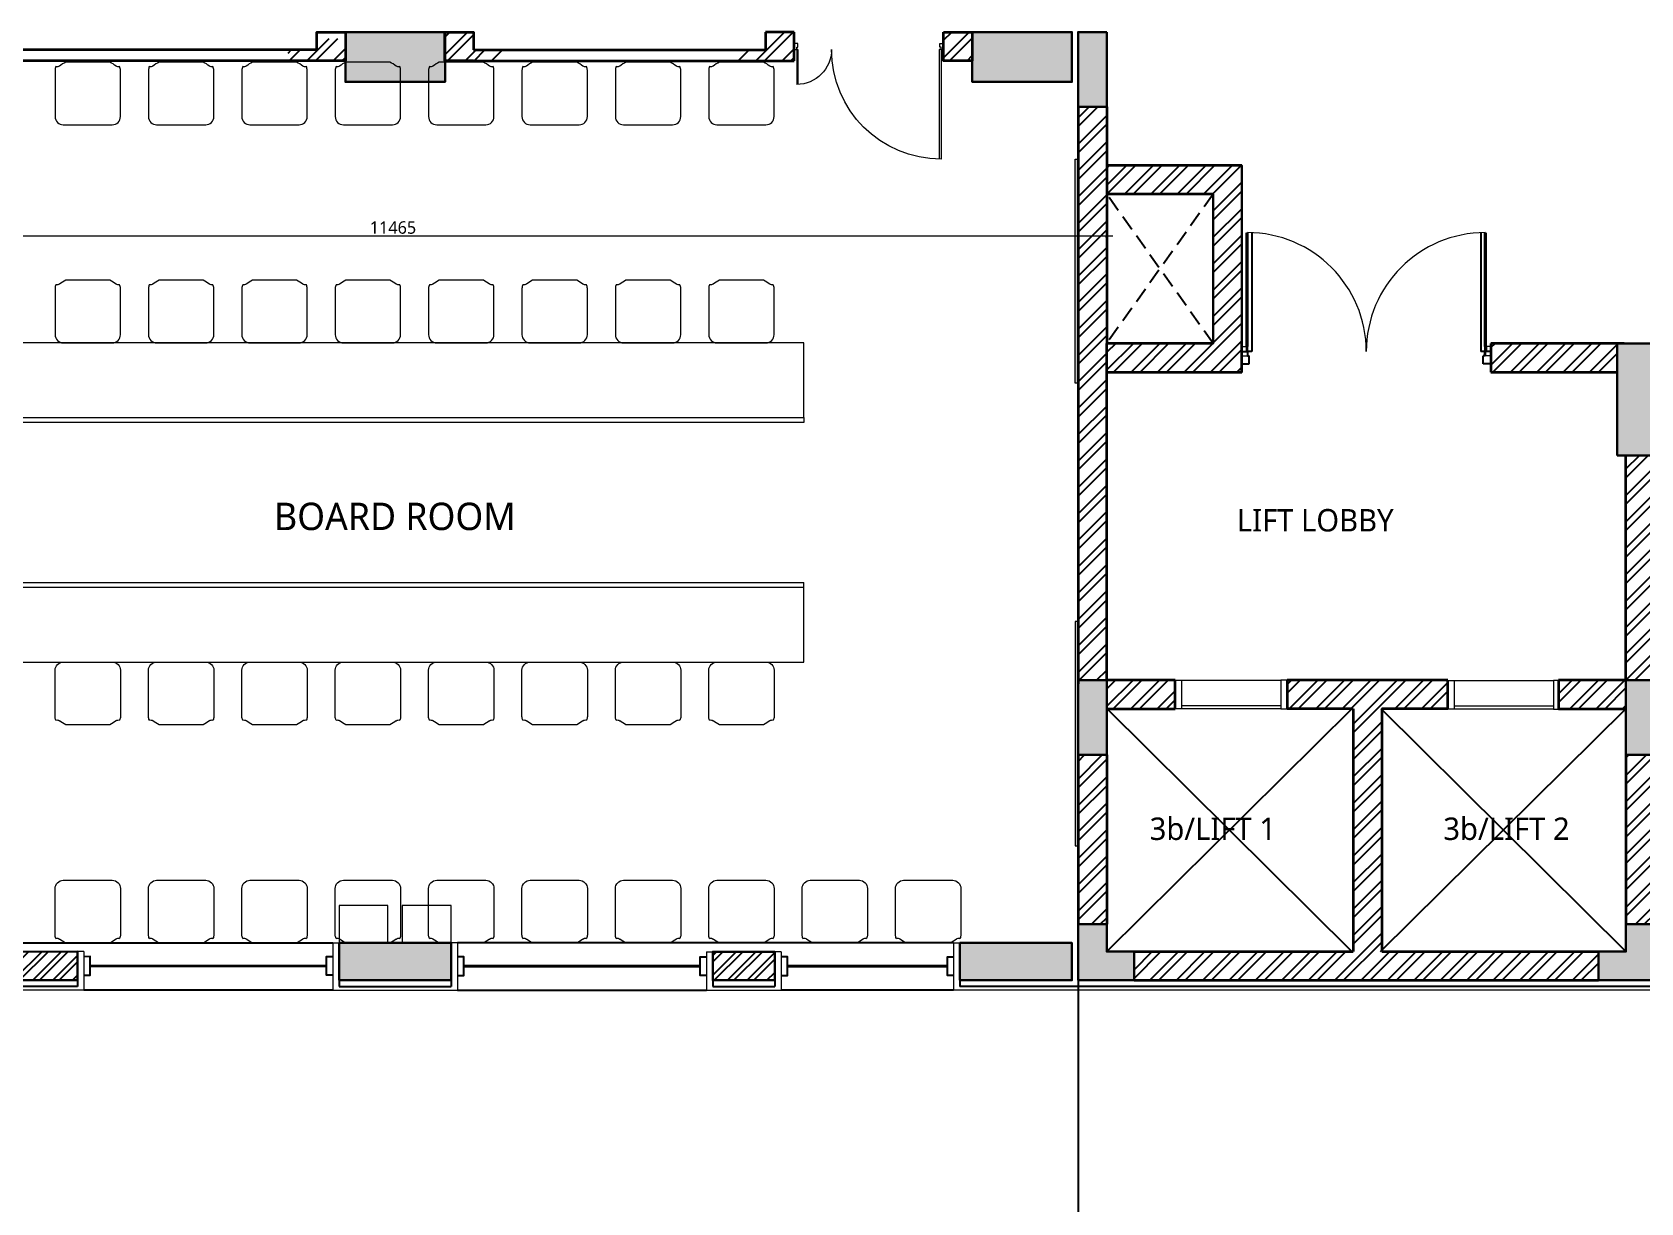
# Model space of a CAD drawing. Header units: millimetres. Extents: x 897770 to 1185420, y -692043 to -233237.
# Drawn here: x 919102 to 932023, y -667624 to -658221 of the extents above; entities that cross this region are included whole.
import ezdxf

# ---------------------------------------------------------------- set-up
doc = ezdxf.new("R2010")
doc.units = ezdxf.units.MM
doc.header["$MEASUREMENT"] = 0
doc.header["$PDMODE"] = 67
doc.linetypes.add('HIDDEN', pattern=[0.375, 0.25, -0.125])
doc.layers.get('Defpoints').update_dxf_attribs({"color": 6})
for name, color, linetype in [('A-Anno Tags', 6, 'Continuous'), ('A-Wall Patt', 8, 'Continuous'), ('A-Window', 4, 'Continuous'), ('S-Conc Patt', 9, 'Continuous')]:
    doc.layers.add(name, color=color, linetype=linetype)
for name, color, linetype, lineweight in [('A-Detail Lines', 8, 'Continuous', 25), ('A-Door', 4, 'Continuous', 9), ('A-Wall Sec', 1, 'Continuous', 30), ('A-WIN', 5, 'Continuous', 25), ('ele l', 6, 'Continuous', 15), ('Fire pipe', 80, 'Continuous', 15), ('I-Furniture', 34, 'Continuous', 13), ('P-SANR-FIXT', 6, 'Continuous', 9), ('S-Concrete', 40, 'Continuous', 30), ('ST CLADDING PLAN', 6, 'Continuous', 9), ('text', 7, 'Continuous', 5)]:
    doc.layers.add(name, color=color, linetype=linetype, lineweight=lineweight)
doc.styles.get("Standard").update_dxf_attribs({"font": 'trebuc.ttf'})
doc.dimstyles.new('IIITD_WD_M @ 50', dxfattribs={"dimscale": 50, "dimtxt": 2, "dimasz": 0.5, "dimexe": 0.5, "dimexo": 0.25, "dimgap": 0.3, "dimtad": 1, "dimdec": 0, "dimrnd": 1, "dimzin": 0, "dimdsep": 46, "dimtxsty": 'Standard', "dimblk": 'ARCHTICK', "dimcen": 0.2, "dimdle": 1, "dimclrd": 8, "dimclre": 9, "dimadec": 0, "dimazin": 0, "dimtfac": 1, "dimtdec": 0, "dimtofl": 0, "dimtmove": 0, "dimatfit": 0, "dimfxl": 1, "dimtolj": 1, "dimtzin": 0, "dimlwd": -1, "dimlwe": -1, "dimarcsym": 0})
pattern_1 = [(45, (686743.83, -466493.58), (-106.06602, 106.06602), []), (45, (686814.54, -466493.58), (-106.06602, 106.06602), [])]
pattern_2 = [(45, (1e-07, -298425.88), (-106.066017, 106.066017), []), (45, (70.71, -298425.88), (-106.066017, 106.066017), [])]
pattern_3 = [(45, (1e-07, -149225.38), (-106.066017, 106.066017), []), (45, (70.71, -149225.38), (-106.066017, 106.066017), [])]
pattern_4 = [(45, (1e-07, -8072.94), (-106.066017, 106.066017), []), (45, (70.71, -8072.94), (-106.066017, 106.066017), [])]

# ---------------------------------------------------------------- blocks, each defined once
blk = doc.blocks.new('Lift Door')
at = {"layer": 'A-Door'}
for p, q in [((-15830, -5817), (-15830, -6617)), ((-15625, -6617), (-15625, -5817)), ((-15600, -6617), (-15600, -5817))]:
    blk.add_line(p, q, dxfattribs=at)
for points in [[(-15830, -5767), (-15830, -5817), (-15600, -5817), (-15600, -5767)], [(-15830, -6667), (-15830, -6617), (-15600, -6617), (-15600, -6667)]]:
    blk.add_lwpolyline(points, dxfattribs=at)
blk = doc.blocks.new('Double Shutter-Double Panel - 2000 x 2100 mm-40-03_ff')
at = {"layer": 'A-Anno Tags'}
for p, q in [((-955, 50), (-955, 1005)), ((-920, 1005), (-920, 50)), ((920, 1005), (920, 50)), ((955, 50), (955, 1005)), ((-1000, 50), (-955, 50)), ((-1000, 50), (-1000, -50)), ((-920, 50), (-955, 50)), ((-955, 50), (-955, 15)), ((-955, 15), (-940, 15)), ((-940, -50), (-940, 15)), ((955, 50), (920, 50)), ((955, 15), (940, 15)), ((940, -50), (940, 15)), ((955, 50), (955, 15)), ((1000, 50), (955, 50)), ((1000, 50), (1000, -50)), ((-1000, -50), (-940, -50)), ((1000, -50), (940, -50))]:
    blk.add_line(p, q, dxfattribs=at)
at = {"layer": 'A-Door'}
for centre, start, end in [((-955, 50), 0, 90), ((955, 50), 90, 180)]:
    blk.add_arc(centre, 955, start, end, dxfattribs=at)
blk = doc.blocks.new('ERTGWERTGWERGT')
at = {"layer": 'A-Wall Patt'}
h = blk.add_hatch(dxfattribs=at)
h.set_pattern_fill('ANSI32', color=256, scale=300, angle=345, style=0)
h.paths.add_polyline_path([(943546, -369550), (943605, -369328), (944088, -369457), (944029, -369679)])
at = {"layer": 'A-Detail Lines'}
for p, q in [((943546, -369550, 0), (943533, -369598, 0)), ((944016, -369727, 0), (943533, -369598, 0)), ((944029, -369679, 0), (944016, -369727, 0))]:
    blk.add_line(p, q, dxfattribs=at)
at = {"layer": 'A-Wall Sec', "elevation": 0}
blk.add_lwpolyline([(943605, -369328), (943546, -369550), (944029, -369679), (944088, -369457)], close=True, dxfattribs=at)
blk.add_lwpolyline([(943605, -369328), (943546, -369550), (944029, -369679), (944088, -369457)], close=True, dxfattribs=at)
at = {"layer": 'A-WIN', "color": 2, "lineweight": 40}
blk.add_line((945990, -370086, 0), (944155, -369594, 0), dxfattribs=at)
at = {"layer": 'A-WIN', "color": 2, "lineweight": 40, "elevation": 0}
blk.add_lwpolyline([(941644, -368921), (943479, -369413)], dxfattribs=at)
blk.add_lwpolyline([(941644, -368921), (943479, -369413)], dxfattribs=at)
at = {"layer": 'A-Window'}
for p, q in [((941643, -368729, 0), (946087, -369920, 0)), ((945988, -370287, 0), (944056, -369769, 0))]:
    blk.add_line(p, q, dxfattribs=at)
at = {"layer": 'A-Window', "elevation": 0}
for points in [[(941576, -368980), (941624, -368993), (941663, -368849), (941615, -368836)], [(941545, -369096), (943477, -369614)], [(943508, -369498), (943460, -369485), (943499, -369340), (943547, -369353)], [(944088, -369653), (944136, -369666), (944175, -369521), (944126, -369509)], [(946019, -370171), (945971, -370158), (946010, -370013), (946058, -370026)]]:
    blk.add_lwpolyline(points, dxfattribs=at)
at = {"layer": 'ST CLADDING PLAN'}
for p, q in [((941643, -368729, 0), (941545, -369096, 0)), ((941643, -368729, 0), (941595, -368716, 0)), ((943557, -369315, 0), (943477, -369614, 0)), ((943557, -369315, 0), (943605, -369328, 0)), ((944137, -369470, 0), (944056, -369769, 0)), ((944137, -369470, 0), (944088, -369457, 0)), ((944056, -369769, 0), (943477, -369614, 0)), ((946087, -369920, 0), (945988, -370287, 0)), ((946087, -369920, 0), (946135, -369933, 0))]:
    blk.add_line(p, q, dxfattribs=at)
blk = doc.blocks.new('ERGEGEWRGREG')
at = {"layer": 'A-Wall Patt'}
h = blk.add_hatch(dxfattribs=at)
h.set_pattern_fill('ANSI32', color=256, scale=300, style=0)
h.set_pattern_definition([(45.000013, (-88074.36, -254660.84), (-79.549531, 79.549495), []), (45.000013, (-88021.32, -254660.84), (-79.549531, 79.549495), [])])
h.paths.add_polyline_path([(925068, -367411), (925068, -367181), (924568, -367181), (924568, -367411)])
at = {"layer": 'A-Detail Lines'}
for p, q in [((924568, -367411, 0), (924568, -367461, 0)), ((925068, -367411, 0), (925068, -367461, 0)), ((924568, -367461, 0), (925068, -367461, 0))]:
    blk.add_line(p, q, dxfattribs=at)
at = {"layer": 'A-Wall Sec', "elevation": 0}
blk.add_lwpolyline([(925068, -367181), (925068, -367411), (924568, -367411), (924568, -367181)], close=True, dxfattribs=at)
blk.add_lwpolyline([(925068, -367181), (925068, -367411), (924568, -367411), (924568, -367181)], close=True, dxfattribs=at)
at = {"layer": 'A-WIN', "color": 2, "lineweight": 40}
blk.add_line((922568, -367296), (924468, -367296, 0), dxfattribs=at)
at = {"layer": 'A-WIN', "color": 2, "lineweight": 40, "elevation": 0}
blk.add_lwpolyline([(926453, -367296), (925168, -367296)], dxfattribs=at)
blk.add_lwpolyline([(926453, -367296), (925168, -367296)], dxfattribs=at)
at = {"layer": 'A-Window'}
for p, q in [((926503, -367111, 0), (922518, -367111)), ((922518, -367491, 0), (924518, -367491, 0))]:
    blk.add_line(p, q, dxfattribs=at)
at = {"layer": 'A-Window', "elevation": 0}
for points in [[(922518, -367371), (922568, -367371), (922568, -367221), (922518, -367221)], [(924518, -367371), (924468, -367371), (924468, -367221), (924518, -367221)], [(925118, -367371), (925168, -367371), (925168, -367221), (925118, -367221)], [(926503, -367371), (926453, -367371), (926453, -367221), (926503, -367221)], [(926503, -367491), (925118, -367491)]]:
    blk.add_lwpolyline(points, dxfattribs=at)
at = {"layer": 'ST CLADDING PLAN'}
for p, q in [((922518, -367111), (922468, -367111)), ((922518, -367111, 0), (922518, -367491, 0)), ((924518, -367181, 0), (924518, -367491, 0)), ((924518, -367181, 0), (924568, -367181, 0)), ((925118, -367181, 0), (925068, -367181, 0)), ((925118, -367181, 0), (925118, -367491, 0)), ((926503, -367111, 0), (926503, -367491, 0)), ((926503, -367111, 0), (926553, -367111, 0)), ((924518, -367491, 0), (925118, -367491, 0))]:
    blk.add_line(p, q, dxfattribs=at)
blk = doc.blocks.new('block lft')
at = {"layer": 'S-Conc Patt'}
for points in [[(820565, -280341), (820565, -280741), (821365, -280741), (821365, -280341)], [(825600, -280341), (825600, -280741), (826400, -280741), (826400, -280341)], [(821415, -287956), (821415, -287656), (820515, -287656), (820515, -287956)], [(826400, -287956), (826400, -287656), (825500, -287656), (825500, -287956)]]:
    blk.add_hatch(color=256, dxfattribs=at).paths.add_polyline_path(points)
at = {"layer": 'S-Concrete'}
for points in [[(820565, -280341), (820565, -280741), (821365, -280741), (821365, -280341)], [(820515, -287656), (820515, -287956), (821415, -287956), (821415, -287656)], [(825500, -287656), (825500, -287956), (826400, -287956), (826400, -287656)]]:
    blk.add_lwpolyline(points, close=True, dxfattribs=at)
at = {"layer": 'S-Concrete', "elevation": 0}
blk.add_lwpolyline([(825600, -280341), (825600, -280741), (826400, -280741), (826400, -280341)], close=True, dxfattribs=at)
blk = doc.blocks.new('t4ww4tw3')
at = {"layer": 'S-Conc Patt'}
for points in [[(777503, -509596), (777733, -509596), (777733, -508996), (777503, -508996)], [(781833, -512396), (782133, -512396), (782133, -511496), (781833, -511496)], [(777503, -514801), (777733, -514801), (777733, -514201), (777503, -514201)], [(781903, -514801), (782133, -514801), (782133, -514201), (781903, -514201)], [(777503, -516611), (777953, -516611), (777953, -516381), (777733, -516381), (777733, -516161), (777503, -516161)], [(782133, -516611), (781683, -516611), (781683, -516381), (781903, -516381), (781903, -516161), (782133, -516161)]]:
    blk.add_hatch(color=256, dxfattribs=at).paths.add_polyline_path(points)
at = {"layer": 'S-Concrete'}
for points in [[(777733, -508996), (777503, -508996), (777503, -509596), (777733, -509596)], [(781833, -512396), (782133, -512396), (782133, -511496), (781833, -511496)], [(777733, -514201), (777503, -514201), (777503, -514801), (777733, -514801)], [(782133, -514201), (781903, -514201), (781903, -514801), (782133, -514801)], [(777503, -516611), (777953, -516611), (777953, -516381), (777733, -516381), (777733, -516161), (777503, -516161)], [(782133, -516611), (781683, -516611), (781683, -516381), (781903, -516381), (781903, -516161), (782133, -516161)]]:
    blk.add_lwpolyline(points, close=True, dxfattribs=at)
at = {"color": 6}
blk.add_blockref('block lft', (-48947, -228655), dxfattribs=at)
blk = doc.blocks.new('EH')
at = {"linetype": 'ByBlock'}
blk.add_lwpolyline([(2546123, 66560, 0.117677), (2546148, 66566, -0.257765), (2546152, 66590, 0.039614), (2546179, 66633), (2546179, 66937, 0.039614), (2546152, 66980, -0.257765), (2546148, 67004, 0.117677), (2546123, 67010), (2545804, 67010, 0.414214), (2545748, 66954), (2545748, 66616, 0.414214), (2545804, 66560)], format="xyb", close=True, dxfattribs=at)
blk = doc.blocks.new('A$C3CEC27A9')
at = {"layer": 'A-Detail Lines', "lineweight": 18}
for centre, radius, start, end in [((-1181, -51), 880, 270, 0), ((-21, -51), 280, 180, 270)]:
    blk.add_arc(centre, radius, start, end, dxfattribs=at)
at = {"layer": 'A-Door', "lineweight": 18}
for p, q in [((-1181, -51), (-1181, -931)), ((-1181, -51), (-1166, -51)), ((-1166, -51), (-1166, -931)), ((-30, -51), (-30, -331)), ((-30, -51), (-21, -51)), ((-21, -51), (-21, -331))]:
    blk.add_line(p, q, dxfattribs=at)
at = {"layer": 'A-Door'}
for points in [[(-1181, -51), (-1181, -31), (-1171, -31), (-1171, -1), (-1201, -1), (-1201, -51), (-1181, -51)], [(-21, -51), (-21, -31), (-31, -31), (-31, -1), (-1, -1), (-1, -51), (-21, -51)]]:
    blk.add_lwpolyline(points, dxfattribs=at)
blk = doc.blocks.new('A$C036A7D3A')
at = {"layer": 'I-Furniture'}
blk.add_hatch(color=160, dxfattribs=at).paths.add_polyline_path([(-18, -1754), (-18, 46), (7, 46), (7, -1754)])
at = {"layer": 'I-Furniture', "elevation": 0}
blk.add_lwpolyline([(-18, -1754), (-18, 46), (7, 46), (7, -1754)], close=True, dxfattribs=at)
blk = doc.blocks.new('_ArchTick')
at = {"color": 0, "linetype": 'ByBlock', "const_width": 0.15}
blk.add_lwpolyline([(-0.5, -0.5), (0.5, 0.5)], dxfattribs=at)
blk = doc.blocks.new('*D1949')
at = {"layer": 'Defpoints', "color": 0, "transparency": 16777216}
for p in [(916268, -659821, 0), (927733, -659821), (927733, -659857)]:
    blk.add_point(p, dxfattribs=at)
at = {"layer": 'P-SANR-FIXT', "color": 9, "transparency": 16777216}
for p, q in [((916268, -659834), (916268, -659882)), ((927733, -659834), (927733, -659882))]:
    blk.add_line(p, q, dxfattribs=at)
at = {"layer": 'P-SANR-FIXT', "color": 8, "transparency": 16777216}
blk.add_line((916218, -659857), (927783, -659857), dxfattribs=at)
at = {"layer": 'P-SANR-FIXT', "color": 8, "transparency": 16777216, "xscale": 25, "yscale": 25, "zscale": 25, "rotation": 180}
blk.add_blockref('_ArchTick', (916268, -659857), dxfattribs=at)
at = {"layer": 'P-SANR-FIXT', "color": 8, "transparency": 16777216, "xscale": 25, "yscale": 25, "zscale": 25}
blk.add_blockref('_ArchTick', (927733, -659857), dxfattribs=at)
at = {"layer": 'P-SANR-FIXT', "color": 0, "transparency": 16777216, "insert": (922000, -659791), "char_height": 100, "attachment_point": 5}
blk.add_mtext('\\A1;11465', dxfattribs=at)

msp = doc.modelspace()

# ---------------------------------------------------------------- hatches: boundary and pattern name
at = {"layer": 'A-Wall Patt'}
h = msp.add_hatch(dxfattribs=at)
h.set_pattern_fill('ANSI32', color=256, scale=400, style=0)
h.set_pattern_definition(pattern_4)
h.paths.add_polyline_path([(912022.5, -658221.4), (911792.5, -658221.4), (911792.5, -658451.5), (912022.5, -658451.5)])
h.paths.add_polyline_path([(913452.5, -658451.5), (913452.5, -658221.4), (913222.5, -658221.4), (913222.5, -658451.5)])
h.paths.add_polyline_path([(913452.5, -658364), (913452.5, -658451.5), (913681.1, -658451.5), (913681.1, -658364)])
h.paths.add_polyline_path([(915787.5, -658451.5), (915787.5, -658364), (915557.8, -658364), (915557.8, -658451.5)])
h.paths.add_polyline_path([(915787.5, -658451.5), (916017.5, -658451.5), (916017.5, -658221.4), (915787.5, -658221.4)])
h.paths.add_polyline_path([(916817.5, -658451.5), (917047.5, -658451.5), (917047.5, -658271.5), (916817.5, -658271.5)])
h.paths.add_polyline_path([(918707.6, -658451.5), (918707.6, -658364), (918477.5, -658364), (918477.5, -658221.4), (918247.5, -658221.4), (918247.5, -658451.5)])
h.paths.add_polyline_path([(921617.5, -658451.5), (921617.5, -658271.5), (921387.5, -658271.5), (921387.5, -658364), (921157.9, -658364), (921157.9, -658451.5)])
h = msp.add_hatch(dxfattribs=at)
h.set_pattern_fill('ANSI32', color=256, scale=400, style=0)
h.set_pattern_definition(pattern_1)
h.paths.add_polyline_path([(927502.6, -658821.4), (927502.6, -658613.9), (927502.5, -658613.9), (927502.5, -663426.4), (927732.5, -663426.4), (927732.6, -658819.1)])
h = msp.add_hatch(dxfattribs=at)
h.set_pattern_fill('ANSI32', color=256, scale=400, style=0)
h.set_pattern_definition(pattern_4)
h.paths.add_polyline_path([(928817.5, -659291.4), (927732.5, -659291.4), (927732.5, -659521.4), (928587.5, -659521.4), (928587.5, -660721.4), (927737.5, -660721.4), (927737.5, -660951.4), (928817.5, -660951.4)])
h = msp.add_hatch(dxfattribs=at)
h.set_pattern_fill('ANSI32', color=256, scale=400, style=0)
h.set_pattern_definition(pattern_1)
h.paths.add_polyline_path([(931832.5, -660951.4), (931832.5, -660721.4), (930817.5, -660721.4), (930817.5, -660951.4)])
h = msp.add_hatch(dxfattribs=at)
h.set_pattern_fill('ANSI32', color=256, scale=400, style=0)
h.set_pattern_definition(pattern_3)
h.paths.add_polyline_path([(931902.5, -662190.4), (932132.5, -662190.4), (932132.5, -661621.4), (931902.5, -661621.4)])
h.paths.add_polyline_path([(931902.5, -663426.4), (932132.5, -663426.4), (932132.5, -662190.4), (931902.5, -662190.4)])
h = msp.add_hatch(dxfattribs=at)
h.set_pattern_fill('ANSI32', color=256, scale=400, style=0)
h.set_pattern_definition(pattern_2)
h.paths.add_polyline_path([(928282.5, -663426.4), (927737.5, -663426.4), (927737.5, -663656.4), (928282.5, -663656.4)])
h = msp.add_hatch(dxfattribs=at)
h.set_pattern_fill('ANSI32', color=256, scale=400, style=0)
h.set_pattern_definition(pattern_2)
h.paths.add_polyline_path([(930472.5, -663426.4), (929182.5, -663426.4), (929182.5, -663656.4), (929712.5, -663656.4), (929712.5, -665606.4), (927952.5, -665606.4), (927952.5, -665836.4), (931682.5, -665836.4), (931682.5, -665606.4), (929942.5, -665606.4), (929942.5, -663656.4), (930472.5, -663656.4)])
h = msp.add_hatch(dxfattribs=at)
h.set_pattern_fill('ANSI32', color=256, scale=400, style=0)
h.set_pattern_definition(pattern_1)
h.paths.add_polyline_path([(931902.5, -663656.4), (931902.5, -663426.4), (931372.5, -663426.4), (931372.5, -663656.4)])
h = msp.add_hatch(dxfattribs=at)
h.set_pattern_fill('ANSI32', color=256, scale=400, style=0)
h.set_pattern_definition(pattern_3)
h.paths.add_polyline_path([(927732.5, -664026.4), (927502.5, -664026.4), (927502.5, -665386.4), (927732.5, -665386.4)])
h = msp.add_hatch(dxfattribs=at)
h.set_pattern_fill('ANSI32', color=256, scale=400, style=0)
h.set_pattern_definition(pattern_4)
h.paths.add_polyline_path([(932132.5, -664026.4), (931902.5, -664026.4), (931902.5, -665386.4), (932132.5, -665386.4)])

# ---------------------------------------------------------------- linework, layer by layer
at = {"layer": 'A-Detail Lines'}
for p, q in [((927732.5, -665606.4, 0), (929702.5, -663656.4)), ((929702.5, -665606.4), (927737.5, -663656.4)), ((929932.6, -665606.4, 0), (931902.5, -663656.4)), ((931902.5, -665606.4), (929937.5, -663656.4))]:
    msp.add_line(p, q, dxfattribs=at)
msp.add_lwpolyline([(927502.5, -665836.4), (927502.5, -675743.2), (937657.3, -675743.2), (961033.1, -679445.6), (960481, -681506.2), (959536.3, -685031.8), (966453.3, -686885.2), (975755.9, -652167.4), (967501.3, -650568.6), (966700.7, -653556.7), (959358, -649896.1), (960329.2, -648509), (938403.2, -638104.9), (930940.1, -649038.9)], dxfattribs=at)
at = {"layer": 'A-Wall Patt'}
for p, q in [((922417.5, -658402.3), (922598.4, -658221.4)), ((922417.5, -658260.9), (922457, -658221.4)), ((922439.1, -658451.5), (922647.5, -658243)), ((924914, -658451.5), (925144, -658221.4)), ((924984.7, -658451.5), (925214.7, -658221.4)), ((924992.6, -658231.4), (925002.6, -658221.4)), ((926422.6, -658427.7), (926628.9, -658221.4)), ((926422.6, -658286.3), (926487.5, -658221.4)), ((926469.6, -658451.5), (926652.6, -658268.4)), ((922580.5, -658451.5), (922668, -658364)), ((922651.2, -658451.5), (922738.7, -658364)), ((922792.7, -658451.5), (922880.1, -658364)), ((924772.6, -658451.5), (924860.1, -658364)), ((925126.1, -658451.5), (925222.6, -658354.9)), ((926611, -658451.5), (926652.6, -658409.9)), ((925196.8, -658451.5), (925222.6, -658425.7)), ((921567.5, -665836.4, 0), (921567.5, -665886.4, 0)), ((921567.5, -665886.4, 0), (922467.5, -665886.4, 0)), ((922467.5, -665836.4, 0), (922467.5, -665886.4, 0)), ((926552.6, -665836.4), (926552.6, -665886.5, 0)), ((932182.5, -665886.5, 0), (926552.6, -665886.5, 0))]:
    msp.add_line(p, q, dxfattribs=at)
at = {"layer": 'A-Wall Sec', "lineweight": 35}
for p, q in [((925222.6, -658221.4), (924992.6, -658221.4)), ((924992.6, -658221.4), (924992.6, -658364, 0)), ((925222.6, -658451.5), (925222.6, -658221.4)), ((921387.5, -658364, 0), (918477.5, -658364, 0)), ((921387.5, -658364, 0), (918477.5, -658364, 0)), ((922647.5, -658364, 0), (924992.6, -658364, 0)), ((921617.5, -658451.5), (918247.5, -658451.5, 0)), ((922417.5, -658451.5), (925222.6, -658451.5, 0)), ((927502.6, -658821.4, 0), (927502.5, -663456.4)), ((927732.5, -658821.4), (927732.5, -660721.4)), ((928817.5, -659291.4), (927732.5, -659291.4)), ((928587.5, -659521.4), (927732.5, -659521.4)), ((927732.5, -663426.4), (927732.5, -660721.4)), ((928587.5, -660721.4), (927732.5, -660721.4)), ((928587.5, -660721.4), (927732.5, -660721.4)), ((928817.5, -660951.4), (928817.5, -660721.4)), ((931887.5, -660721.4), (930817.5, -660721.4)), ((930817.5, -660721.4), (930817.5, -660951.4)), ((927737.5, -660951.4), (928817.5, -660951.4)), ((927737.5, -660951.4), (928817.5, -660951.4)), ((927737.5, -660951.4), (928817.5, -660951.4)), ((930817.5, -660951.4), (931832.5, -660951.4)), ((931902.5, -663426.4), (931902.5, -661621.4)), ((928282.5, -663426.4), (927732.5, -663426.4)), ((928282.5, -663656.4), (928282.5, -663426.4)), ((930472.5, -663426.4), (929182.5, -663426.4)), ((929182.5, -663426.4), (929182.5, -663656.4)), ((930472.5, -663656.4), (930472.5, -663426.4)), ((931362.5, -663426.4), (931362.5, -663656.4)), ((931902.5, -663426.4), (931362.5, -663426.4)), ((927737.5, -663656.4), (928282.5, -663656.4)), ((929712.5, -663656.4), (929182.5, -663656.4)), ((929712.5, -663656.4), (929712.5, -665606.4, 0)), ((930472.5, -663656.4), (929942.5, -663656.4)), ((929942.5, -663656.4), (929942.5, -665606.4, 0)), ((931362.5, -663656.4), (931902.5, -663656.4))]:
    msp.add_line(p, q, dxfattribs=at)
at = {"layer": 'A-Wall Sec'}
for p, q in [((922647.5, -658364, 0), (924992.6, -658364, 0)), ((921617.5, -658451.5), (918247.5, -658451.5)), ((922420.3, -658451.5), (925222.6, -658451.5, 0)), ((928817.5, -660721.4), (928817.5, -659291.4)), ((928587.5, -660721.4), (928587.5, -659521.4))]:
    msp.add_line(p, q, dxfattribs=at)
at = {"layer": 'A-Wall Sec', "lineweight": 35}
for points in [[(921387.5, -658364), (921387.5, -658221.4), (921617.5, -658221.4), (921617.5, -658451.5), (921387.5, -658451.5)], [(922647.5, -658451.5), (922647.5, -658451.5), (922417.5, -658451.5), (922417.5, -658221.4), (922647.5, -658221.4), (922647.5, -658364)]]:
    msp.add_lwpolyline(points, dxfattribs=at)
at = {"layer": 'A-Wall Sec', "lineweight": 35, "elevation": 0}
msp.add_lwpolyline([(926422.6, -658221.4), (926652.6, -658221.4), (926652.6, -658451.5), (926422.6, -658451.5)], close=True, dxfattribs=at)
for points in [[(927502.5, -664026.4), (927502.5, -665386.4)], [(927732.5, -664026.4), (927732.5, -665386.4)], [(931902.5, -664026.4), (931902.5, -665386.4)], [(927952.5, -665606.4), (929712.5, -665606.4)], [(929942.5, -665606.4), (931682.5, -665606.4)], [(927952.5, -665836.4), (931682.5, -665836.4)]]:
    msp.add_lwpolyline(points, dxfattribs=at)
at = {"layer": 'A-Window', "linetype": 'HIDDEN', "ltscale": 500}
for p, q in [((928587.5, -660721.4), (927732.5, -659521.4)), ((928587.5, -659521.4), (927732.6, -660721.4, 0))]:
    msp.add_line(p, q, dxfattribs=at)
at = {"layer": 'Defpoints'}
for p, q in [((922417.5, -658221.4), (922647.5, -658221.4)), ((922417.5, -658451.5), (922417.5, -658221.4)), ((922647.5, -658221.4), (922647.5, -658364, 0)), ((924992.6, -658364, 0), (924992.6, -658221.4)), ((924992.6, -658221.4), (925222.6, -658221.4)), ((925222.6, -658221.4), (925222.6, -658451.5)), ((922647.5, -658364, 0), (924992.6, -658364, 0)), ((925222.6, -658451.5), (922417.5, -658451.5))]:
    msp.add_line(p, q, dxfattribs=at)
msp.add_lwpolyline([(927732.5, -659291.4), (928817.5, -659291.4), (928817.5, -660951.4), (927737.5, -660951.4), (927737.5, -660721.4), (928587.5, -660721.4), (928587.5, -659521.4), (927732.5, -659521.4), (927732.5, -659291.4)], dxfattribs=at)
at = {"layer": 'ele l', "lineweight": 18}
for p, q in [((928852.5, -660746.9), (928852.5, -659831.9)), ((928868.7, -660746.9), (928868.7, -659832)), ((930766.4, -660746.9), (930766.4, -659832)), ((930782.5, -660746.9), (930782.5, -659831.9)), ((928817.5, -660746.9), (928852.5, -660746.9)), ((928817.5, -660746.9), (928817.5, -660821.9)), ((928817.5, -660821.9), (928867.5, -660821.9)), ((928852.5, -660746.9), (928852.5, -660781.9)), ((928868.7, -660746.9), (928852.5, -660746.9)), ((928852.5, -660781.9), (928867.5, -660781.9)), ((928867.5, -660821.9), (928867.5, -660781.9)), ((930766.4, -660746.9), (930782.5, -660746.9)), ((930782.5, -660781.9), (930767.5, -660781.9)), ((930767.5, -660821.9), (930767.5, -660781.9)), ((930817.5, -660821.9), (930767.5, -660821.9)), ((930782.5, -660746.9), (930782.5, -660781.9)), ((930817.5, -660746.9), (930782.5, -660746.9)), ((930817.5, -660746.9), (930817.5, -660821.9))]:
    msp.add_line(p, q, dxfattribs=at)
at = {"layer": 'Fire pipe', "elevation": 0}
for points in [[(921567.5, -665236.4), (921567.5, -665536.4), (921960.1, -665536.4), (921960.1, -665236.5), (921567.5, -665236.5)], [(922075, -665236.4), (922075, -665536.4), (922467.5, -665536.4), (922467.5, -665236.5), (922075, -665236.5)]]:
    msp.add_lwpolyline(points, dxfattribs=at)
at = {"layer": 'I-Furniture'}
for p, q in [((925298.8, -661316.9, 0), (925298.8, -661356.9, 0)), ((925298.8, -662680.5, 0), (925298.8, -662640.5, 0))]:
    msp.add_line(p, q, dxfattribs=at)
at = {"layer": 'I-Furniture', "elevation": 0}
for points in [[(918898.8, -661316.9), (925298.8, -661316.9), (925298.8, -660716.9), (918298.8, -660716.9), (918298.8, -663280.5), (925298.8, -663280.5), (925298.8, -662680.5), (918898.8, -662680.5), (918898.8, -661316.9)], [(925298.8, -661356.9), (918938.8, -661356.9), (918938.8, -662640.5), (925298.8, -662640.5)]]:
    msp.add_lwpolyline(points, dxfattribs=at)
at = {"layer": 'ST CLADDING PLAN'}
for p, q in [((921517.5, -665916.4, 0), (922517.5, -665916.4, 0)), ((932212.5, -665916.5), (926502.6, -665916.5, 0))]:
    msp.add_line(p, q, dxfattribs=at)

# ---------------------------------------------------------------- block references
at = {"layer": 'A-Door', "xscale": -1}
msp.add_blockref('A$C3CEC27A9', (925221.5, -658310.8), dxfattribs=at)
at = {"layer": 'A-Door'}
for name, p in [('Double Shutter-Double Panel - 2000 x 2100 mm-40-03_ff', (929817.5, -660836.4)), ('ERGEGEWRGREG', (0, -298425.9))]:
    msp.add_blockref(name, p, dxfattribs=at)
at = {"layer": 'A-Door', "xscale": -1, "rotation": 89.9999999999967}
for p in [(922515.3, -679256.4), (924705.3, -679259.4)]:
    msp.add_blockref('Lift Door', p, dxfattribs=at)
at = {"layer": 'A-Door', "rotation": 15.00001304192626}
msp.add_blockref('ERTGWERTGWERGT', (-88074.4, -553086.7, 0), dxfattribs=at)
at = {"layer": 'I-Furniture'}
for p, xscale, yscale, zscale, rotation in [((997464.5, -3629004.4, 0), 1.166666666045785, 1.166666666045785, 1.166666666045785, 89.99999888513932), ((998214.5, -3629004.4, 0), 1.166666666045785, 1.166666666045785, 1.166666666045785, 89.99999888513932), ((998964.5, -3629004.4, 0), 1.166666666045785, 1.166666666045785, 1.166666666045785, 89.99999888513932), ((999714.5, -3629004.4, 0), 1.166666666045785, 1.166666666045785, 1.166666666045785, 89.99999888513932), ((1000464.5, -3629004.4, 0), 1.166666666045785, 1.166666666045785, 1.166666666045785, 89.99999888513932), ((1001214.5, -3629004.4, 0), 1.166666666045785, 1.166666666045785, 1.166666666045785, 89.99999888513932), ((1001964.5, -3629004.4, 0), 1.166666666045785, 1.166666666045785, 1.166666666045785, 89.99999888513932), ((1002714.5, -3629004.4, 0), 1.166666666045785, 1.166666666045785, 1.166666666045785, 89.99999888513932), ((997464.5, -3630756.1, 0), 1.166666666045785, 1.166666666045785, 1.166666666045785, 89.99999888513932), ((998214.5, -3630756.1, 0), 1.166666666045785, 1.166666666045785, 1.166666666045785, 89.99999888513932), ((998964.5, -3630756.1, 0), 1.166666666045785, 1.166666666045785, 1.166666666045785, 89.99999888513932), ((999714.5, -3630756.1, 0), 1.166666666045785, 1.166666666045785, 1.166666666045785, 89.99999888513932), ((1000464.5, -3630756.1, 0), 1.166666666045785, 1.166666666045785, 1.166666666045785, 89.99999888513932), ((1001214.5, -3630756.1, 0), 1.166666666045785, 1.166666666045785, 1.166666666045785, 89.99999888513932), ((1001964.5, -3630756.1, 0), 1.166666666045785, 1.166666666045785, 1.166666666045785, 89.99999888513932), ((1002714.5, -3630756.1, 0), 1.166666666045785, 1.166666666045785, 1.166666666045785, 89.99999888513932), ((997464.4, 2306758.6, 0), -1.166666666045786, 1.166666666977107, 1.166666666666666, 90.00000336745097), ((998214.4, 2306758.6, 0), -1.166666666045786, 1.166666666977107, 1.166666666666666, 90.00000336745097), ((998964.4, 2306758.6, 0), -1.166666666045786, 1.166666666977107, 1.166666666666666, 90.00000336745097), ((999714.4, 2306758.6, 0), -1.166666666045786, 1.166666666977107, 1.166666666666666, 90.00000336745097), ((1000464.4, 2306758.6, 0), -1.166666666045786, 1.166666666977107, 1.166666666666666, 90.00000336745097), ((1001214.4, 2306758.6, 0), -1.166666666045786, 1.166666666977107, 1.166666666666666, 90.00000336745097), ((1001964.4, 2306758.6, 0), -1.166666666045786, 1.166666666977107, 1.166666666666666, 90.00000336745097), ((1002714.4, 2306758.6, 0), -1.166666666045786, 1.166666666977107, 1.166666666666666, 90.00000336745097), ((997464.4, 2305005.7, 0), -1.166666666045786, 1.166666666977107, 1.166666666666666, 90.00000336745097), ((998214.4, 2305005.7, 0), -1.166666666045786, 1.166666666977107, 1.166666666666666, 90.00000336745097), ((998964.4, 2305005.7, 0), -1.166666666045786, 1.166666666977107, 1.166666666666666, 90.00000336745097), ((999714.4, 2305005.7, 0), -1.166666666045786, 1.166666666977107, 1.166666666666666, 90.00000336745097), ((1000464.4, 2305005.7, 0), -1.166666666045786, 1.166666666977107, 1.166666666666666, 90.00000336745097), ((1001214.4, 2305005.7, 0), -1.166666666045786, 1.166666666977107, 1.166666666666666, 90.00000336745097), ((1001964.4, 2305005.7, 0), -1.166666666045786, 1.166666666977107, 1.166666666666666, 90.00000336745097), ((1002714.4, 2305005.7, 0), -1.166666666045786, 1.166666666977107, 1.166666666666666, 90.00000336745097), ((1003464.4, 2305005.7, 0), -1.166666666045786, 1.166666666977107, 1.166666666666666, 90.00000336745097), ((1004214.4, 2305005.7, 0), -1.166666666045786, 1.166666666977107, 1.166666666666666, 90.00000336745097)]:
    msp.add_blockref('EH', p, dxfattribs=dict(at, xscale=xscale, yscale=yscale, zscale=zscale, rotation=rotation))
msp.add_blockref('A$C036A7D3A', (927496, -659287.7, 0), dxfattribs=at)
at = {"layer": 'I-Furniture', "xscale": -1, "rotation": 180}
msp.add_blockref('A$C036A7D3A', (927496, -664709.8, 0), dxfattribs=at)
at = {"layer": 'S-Concrete', "color": 6}
msp.add_blockref('t4ww4tw3', (150000, -149225.4), dxfattribs=at)

# ---------------------------------------------------------------- texts
at = {"layer": 'A-Anno Tags', "char_height": 180, "attachment_point": 5}
for s, insert in [('3b/LIFT 1', (928585.1, -664620.7)), ('3b/LIFT 2', (930943.6, -664620.7))]:
    msp.add_mtext(s, dxfattribs=dict(at, insert=insert))
at = {"layer": 'text', "attachment_point": 5}
for s, insert, char_height in [('BOARD ROOM ', (922015, -662112.2), 220), ('LIFT LOBBY ', (929407.3, -662142.9), 180)]:
    msp.add_mtext(s, dxfattribs=dict(at, insert=insert, char_height=char_height))

# ---------------------------------------------------------------- dimensions: what is measured, and where the dimension line sits
at = {"layer": 'P-SANR-FIXT'}
dim = msp.add_linear_dim(base=(927732.5, -659856.9), p1=(916267.5, -659821.4, 0), p2=(927732.5, -659821.4), dimstyle='IIITD_WD_M @ 50', override={"dimfxl": 100, "dimfxlon": 1, "dimarcsym": 1}, dxfattribs=at)
dim.commit()
dim.dimension.update_dxf_attribs({"geometry": '*D1949', "text_midpoint": (922000, -659790.9)})

doc.saveas('drawing.dxf')
